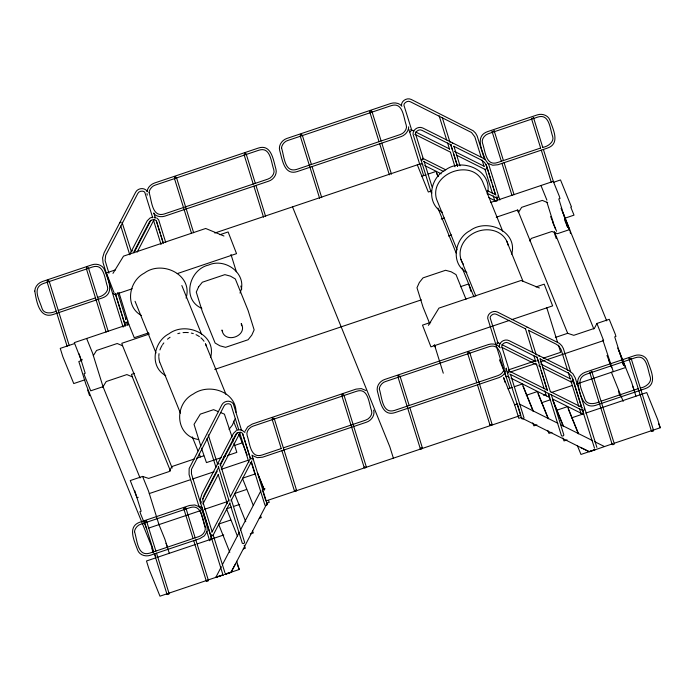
<?xml version="1.0" encoding="UTF-8"?>
<svg xmlns="http://www.w3.org/2000/svg" width="695" height="695" viewBox="0 0 695 695"><rect width="100%" height="100%" fill="white"/><g stroke="black" fill="none" stroke-linecap="round" stroke-linejoin="round"><path stroke-width="1.04" d="M87.639 389.999L89.586 395.69M151.745 548.112L153.3 553.011M554.297 232.808L556.235 238.576M618.394 391.094L619.731 395.299M401.449 105.631C401.154 100.801 406.992 97.352 411.205 99.437L473.226 130.773L475.562 133.11L477.152 135.942L484.424 159.19M499.271 346.805C498.975 341.983 504.805 338.526 509.027 340.62L568.666 370.426L572.862 373.658L575.234 377.871L596.892 447.406M217.735 464.399L218.664 463.391M408.712 126.777C408.651 131.303 405.272 135.169 401.102 136.602L297.33 171.535C284.046 175.957 282.248 159.129 279.703 150.537C278.235 145.351 282.057 139.999 286.966 138.418L390.738 103.486C394.552 102.252 399.33 102.938 401.927 106.205M147.071 191.751C147.392 187.624 150.772 184.357 154.525 183.011L258.288 148.078C271.571 143.657 273.37 160.476 275.915 169.076C277.383 174.263 273.561 179.614 268.652 181.186L164.889 216.128C161.075 217.361 156.297 216.675 153.691 213.408M186.078 298.077C193.201 274.768 161.97 259.739 144.325 273.135C128.627 281.101 124.648 306.443 141.337 315.434M210.628 357.317C216.944 334.434 185.878 320.908 168.928 333.809C153.508 341.636 149.06 366.743 165.74 375.613M487.299 194.018C493.58 171.013 462.661 156.94 445.408 170.023C429.71 177.981 425.731 203.322 442.42 212.323M511.702 254.196C518.027 231.322 486.96 217.787 470.011 230.688C454.591 238.524 450.143 263.631 466.823 272.501M506.438 368.107C506.325 372.537 502.919 376.23 498.862 377.646L395.099 412.578C381.816 416.991 380.017 400.172 377.472 391.58C376.004 386.394 379.817 381.042 384.735 379.461L488.498 344.529C492.607 343.148 497.637 344.207 500.244 347.83M239.992 293.047C248.384 274.638 225.736 257.272 208.613 265.038C188.997 269.46 181.508 299.736 201.837 308.363M235.092 418.92L232.269 425.236L229.011 429.328M245.066 431.195L247.733 426.843L252.285 424.054L356.048 389.122L361.313 388.601L365.926 390.503M622.451 362.503L623.641 365.44L614.736 336.858L615.952 336.45L615.179 333.965L609.228 319.309L596.918 323.453L594.416 328.37L573.775 335.32L567.667 333.305L555.331 337.457M129.713 254.396L147.227 220.784L150.077 217.987L152.752 217.153M133.935 251.677L149.321 222.122C150.45 219.142 155.637 219.107 156.41 220.967L163.36 243.267M133.97 252.832L150.911 220.306M137.124 252.155L154.064 219.629M125.63 319.657L126.629 317.745M124.622 325.99L125.621 324.07M127.784 320.899L126.785 322.81A1.251 0.46 27.5 0 1 125.369 322.532A1.251 0.46 27.5 0 1 124.631 321.577M218.751 467.005L204.113 495.109L202.81 499.314L203.244 503.145L212.157 531.762M220.167 464.286L235.553 434.731C236.682 431.751 241.869 431.717 242.642 433.576L250.547 458.961M200.273 503.701L201.272 501.79M202.766 498.923L217.214 471.184M220.202 465.442L237.143 432.916M202.923 503.988L218.369 474.338M221.358 468.595L240.288 432.247M211.862 532.274L228.803 499.748M230.297 496.882L250.721 457.657M209.847 540.519L211.853 536.679M213.017 535.419L229.958 502.902M230.957 500.991L251.877 460.811M222.999 575.104L215.858 577.284L221.358 566.712M222.365 564.792L239.375 532.118M240.374 530.198L260.894 490.8M266.263 504.831L231.079 572.385L225.024 574.426M112.972 273.378L123.528 256.142L205.694 228.481L223.964 236.013M428.381 325.356L438.936 308.12L521.102 280.459L539.372 287.991M93.347 355.614L96.553 350.462L117.194 343.512L122.598 345.762L172.195 468.048M79.16 353.885L85.207 373.276L83.999 373.684L84.764 376.169L90.715 390.825L103.025 386.681L106.231 381.529L126.864 374.579L132.276 376.829L170.484 471.045M529.72 240.991L531.319 238.411L551.96 231.461L557.364 233.711L569.674 229.567L562.959 212.435M119.948 222.86L120.852 222.218M267.271 504.735L265.742 505.5L264.943 505.169L251.512 462.045M236.309 430.596L233.451 433.393L201.941 493.893L200.412 499.045L200.872 503.91L223.147 575.443M131.876 251.06L132.432 250.782M214.79 233.034L420.006 163.942L423.655 175.592M115.605 269.825L106.396 272.927L114.041 292.699M219.933 234.702L228.116 231.948L236.543 253.649L177.216 273.621M421.848 176.2L425.992 174.801M428.016 174.124L436.086 171.404L438.111 176.4M56.243 311.108C51.421 313.558 43.768 314.209 42.03 308.441C39.65 300.37 31.622 287.904 43.186 283.586L92.505 266.984C104.233 263.214 104.632 278.686 107.404 286.427C109.254 291.544 102.721 296.678 97.352 297.269M58.302 310.422L95.293 297.964M540.562 148.052L497.403 162.587C485.675 166.348 485.275 150.885 482.504 143.144C481.166 139.686 484.363 134.917 488.446 133.683L537.774 117.073C549.502 113.311 549.901 128.775 552.673 136.515C554.523 141.632 547.99 146.767 542.613 147.366M114.823 294.628L132.215 288.772M148.661 332.862L134.265 337.701L128.818 324.27L74.322 342.618L81.037 359.758L82.245 359.35M441.264 219.081L444.348 218.039M490.601 202.471L553.281 181.369L559.232 196.025L560.005 198.501L558.789 198.909L567.693 227.5L564.522 219.681M74.478 343.582L60.248 348.377L62.811 356.613L73.748 383.562L84.929 379.8M553.402 182.342L560.518 179.944L571.455 206.893M149.399 334L121.825 343.287L122.598 345.762M496.221 217.24L517.671 210.012L567.667 333.305M448.527 236.039L451.611 234.997M81.906 360.47L78.822 361.513L86.015 384.596L152.457 548.416M564.87 218.221L574.018 215.137L570.777 207.153M134.491 373.345L131.503 374.353L132.276 376.829M214.729 369.419L421.37 299.849M460.438 286.696L468.665 283.925L471.045 291.553M430.683 322.393L422.499 325.147L430.926 346.848L509.678 320.334M536.027 286.922L544.211 284.168L552.638 305.87L511.728 319.648M194.444 458.952L171.83 466.571L169.328 471.479L148.687 478.429L142.579 476.414L130.269 480.566L136.984 497.698L138.192 497.29M196.338 458.318L203.704 455.842M234.545 445.452L242.772 442.689M221.644 457.492L206.458 462.609L201.437 448.11M223.668 456.806L225.693 456.128M227.717 455.451L236.83 452.376L233.946 443.123M508.262 369.957L536.01 360.618M543.203 358.194L560.674 352.313L558.45 345.18M281.536 448.466L262.058 455.025C250.33 458.787 249.939 443.323 247.159 435.583C245.821 432.125 249.018 427.356 253.11 426.122L356.639 391.259C368.367 387.497 368.767 402.97 371.538 410.71C372.876 414.168 369.679 418.937 365.587 420.171L283.586 447.78M149.295 493.554L190.413 479.715M192.472 479.02L214.051 471.749M221.253 469.334L247.976 460.333M510.095 372.086L535.793 363.433M539.902 362.052L545.045 360.314M547.104 359.628L603.634 340.593L596.918 323.453M250.382 462.688L251.347 462.601L255.117 474.702M506.238 376.551L507.115 376.256L509.053 377.229M242.477 478.23L255.595 473.816M508.08 388.809L512.224 387.41M514.248 386.733L522.319 384.014L533.247 410.971M246.629 489.445L234.519 493.52L245.743 521.728M526.289 395.29L537.391 391.554L548.32 418.503M148.713 528.07L200.09 510.773M204.2 509.392L226.813 501.781M265.064 488.837L262.363 489.749L265.525 499.974M505.1 382.432L503.614 377.663L514.63 404.82L517.332 403.908M543.412 395.186L545.471 394.499M551.639 392.423L572.193 385.499M576.303 384.118L625.622 367.516L618.906 350.376M231.6 507.107L226.553 508.809L237.377 536.019M233.616 506.429L239.671 504.396M541.362 402.822L550.44 399.764M265.846 500.991L518.192 416.262L514.63 404.82M266.22 503.362L269.252 502.346L268.444 500.348M521.841 417.304L518.818 418.32L518.001 416.322M230.697 520.025L218.586 524.1L229.819 552.308M556.434 410.354L567.537 406.618L578.466 433.567M599.116 401.84C594.286 404.29 586.632 404.933 584.895 399.165C582.523 391.103 574.487 378.636 586.05 374.318L635.369 357.716C647.106 353.946 647.497 369.419 650.277 377.159C652.127 382.276 645.586 387.41 640.217 388.001M601.166 401.145L638.158 388.696M259.27 518.314L261.285 517.636L260.477 515.638M536.914 424.836L533.89 425.853L532.674 422.864M155.628 557.903L146.48 560.987L149.043 569.222L159.98 596.18L222.999 574.956M157.661 557.225L195.269 544.559M197.302 543.872L223.729 534.976M571.533 417.877L583.731 413.777L582.757 410.658M585.763 413.091L646.75 392.562L657.687 419.511L660.25 427.746L614.51 443.149M250.296 533.942L253.328 532.926L252.511 530.928M551.986 432.368L548.963 433.393L547.747 430.396M243.346 548.894L245.361 548.216L244.145 545.219M567.059 439.909L564.027 440.925L562.82 437.928M215.858 577.284L221.913 575.243M224.937 574.226L230.992 572.185L235.744 563.419M595.241 449.552L589.186 451.594L580.429 447.372M521.728 418.034L589.273 451.793L612.477 443.836M225.032 574.279L239.262 569.483L236.691 561.239M595.198 449.648L580.968 454.443L577.319 445.46M237.612 430.049L240.366 429.753M452.263 143.196L453.07 143.526M526.906 327.241L527.714 327.571M538.495 355.814L539.294 356.135M198.64 439.553C175.062 436.017 173.62 404.03 193.34 393.987C208.952 382.884 236.039 391.45 236.057 412.352M218.508 411.701L213.573 409.668L200.308 414.133L194.044 424.367L200.803 446.077M220.471 412.517L224.416 414.142L232.026 436.955M547.686 202.653L542.282 200.395L521.641 207.345L518.444 212.496L517.671 210.012M241.678 430.005L244.901 432.446M451.081 144.899L421.952 130.339C419.215 128.636 415.202 131.755 415.506 133.735L423.411 159.12M453.766 146.237L481.47 160.085L484.632 162.5L486.648 166.088L495.561 194.704M410.901 129.618L413.803 131.068M415.74 132.041L449.587 148.956M454.426 151.38L484.406 166.366M414.793 134.317L450.577 152.205M456.38 155.107L485.397 169.615M422.49 158.191L445.695 169.788M487.282 190.578L495.987 194.93M423.481 161.431L443.792 171.587M487.308 193.34L496.986 198.179M420.883 163.646L422.821 164.611M424.758 165.584L441.221 173.811M488.681 197.536L496.43 201.411M525.733 328.943L496.595 314.383C493.867 312.68 489.845 315.799 490.149 317.78L498.063 343.165M528.409 330.281L556.113 344.129L558.806 346.032L561.056 349.472L567.659 370.574M537.313 357.508L508.184 342.948C505.447 341.245 501.434 344.364 501.738 346.345L509.644 371.729M539.998 358.855L568.362 373.059L571.707 376.212L594.52 448.197M497.134 342.235L500.035 343.678M501.972 344.651L535.819 361.574M540.658 363.989L570.638 378.975M501.99 347.413L536.809 364.814M538.747 365.787L540.675 366.752M542.613 367.716L571.629 382.224M508.723 370.8L547.408 390.138M550.31 391.589L582.219 407.539M509.713 374.049L583.209 410.788M510.99 378.193L549.728 397.557M552.638 399.008L583.626 414.507M519.096 403.891L557.833 423.255M560.743 424.714L592.705 440.691M594.642 441.655L604.329 446.494M488.116 163.342L492.729 165.245L497.994 164.732L547.556 148.044C560.691 143.587 552.907 128.914 549.945 120.304C548.242 115.196 541.978 113.233 537.183 114.927L487.621 131.616C474.494 136.072 482.269 150.746 485.232 159.355M199.396 506.864L194.782 504.961L189.518 505.474L139.956 522.162C126.82 526.619 134.595 541.301 137.558 549.901C139.269 555.01 145.533 556.982 150.32 555.279L199.882 538.59L204.443 535.802L207.101 531.449L207.145 526.48L202.28 510.851L199.604 507.029M156.627 217.909L158.668 219.837L165.723 242.477M252.563 455.616L257.385 457.684L262.649 457.171L366.421 422.23C371.33 420.657 375.144 415.306 373.675 410.12M121.999 222.174L131.416 251.746M208.231 434.783L217.648 464.356M433.958 345.467L435.331 346.918M147.088 191.264C144.473 187.155 137.749 188.041 135.638 192.22L104.128 252.719L102.599 257.871L103.051 262.736L123.119 327.145M632.702 386.185L634.274 390.555M166.053 543.299L167.399 546.965M222.626 331.359L221.966 330.003C224.233 344.485 248.35 336.171 241.252 323.514L241.591 325.764M658.634 423.759L660.25 427.746M561.047 208.3L606.7 320.864M617.707 347.995L631.573 382.172L635.942 396.219M540.971 185.513L546.913 200.169M550.649 216.579L553.342 223.225M556.591 231.235L553.898 224.589L546.904 202.132M606.978 355.466L609.289 361.165M553.003 222.965L555.383 228.829M608.559 359.932L611.722 367.751M554.297 231.513L593.834 328.996M611.365 372.216L623.189 401.363M502.667 231.131L483.268 183.315C473.842 157.122 429.024 172.786 436.495 199.065L457.101 249.87M506.707 241.095L507.515 243.085M507.68 243.493L523.031 281.353M568.241 408.877L578.362 433.836M552.464 399.086L563.393 426.035M553.168 401.345L563.289 426.296M538.095 393.813L548.216 418.764M436.79 173.663L438.006 176.66M523.022 386.281L533.143 411.232M460.907 259.244L475.849 296.105M431.821 193.088L431.013 191.099L428.311 192.002L417.304 164.854M437.902 208.066L456.12 252.98M462.192 267.957L473.929 296.904M499.436 359.784L504.292 371.764M505.1 373.762L509.878 388.201M518.192 416.262L520.816 415.15L517.645 404.933M466.015 299.241L456.016 274.603L451.185 271.797L445.565 270.286L423.029 277.87L419.32 282.526L416.983 287.739L423.02 307.112L429.814 323.87M292.517 206.867L389.843 446.824L393.413 458.274M181.829 285.532L201.585 334.252M205.624 344.216L206.432 346.206A24.699 21.032 -22.1 0 0 205.416 343.651M206.597 346.605L225.997 394.43M257.619 473.13L264.5 490.105M258.323 475.397L263.987 489.367M233.459 421.144L237.099 430.127M238.724 434.114L247.22 455.077M253.301 505.447L242.711 478.985M192.289 436.894L197.979 450.925M199.204 453.939L200.421 456.945M135.056 301.283L156.019 352.99M159.824 362.356L180.431 413.169M237.238 564.496L239.262 569.483M86.632 338.474L92.574 353.13L103.025 386.681M142.579 476.414L148.522 491.07L158.973 524.621M102.956 386.507L140.051 477.969M158.799 524.204L164.915 539.277L169.293 553.333M146.662 528.765L140.711 514.109L139.938 511.624L141.154 511.216L134.795 490.8M154.907 554.445L156.123 557.468M568.805 228.394L569.214 229.463M102.556 386.576L102.808 387.271M569.457 230.167L569.709 230.914M631.329 359.046L653.561 430.422M629.227 359.758L651.458 431.135M613.311 371.66L602.852 340.072M533.413 117.368L542.752 147.375M543.403 149.442L553.707 182.542M531.632 119.114L540.649 148.078M541.292 150.146L551.283 182.22M591.706 371.243L614.258 443.653M589.925 372.989L612.156 444.366M570.656 371.799L563.384 348.56L561.795 345.728L559.458 343.382L497.438 312.046C493.224 309.961 487.386 313.419 487.682 318.24L505.925 376.82M572.889 378.957L581.48 406.566M494.11 130.608L503.449 160.606M504.101 162.673L514.083 194.739M568.293 372.624L570.204 378.749M570.838 380.799L578.796 406.349M579.439 408.391L581.029 413.499M492.008 131.312L501.347 161.31M501.99 163.377L511.98 195.451M546.704 307.459L557.494 342.122M499.835 200.03L488.741 164.515L485.457 159.867L482.434 157.817L422.795 128.002C418.572 125.917 412.743 129.374 413.038 134.196L431.282 192.776M496.195 196.755L497.472 200.838M486.014 164.307L491.747 182.707M492.381 184.757L495.248 193.957M481.105 156.94L474.833 136.863L471.514 132.493L410.363 101.765C407.635 100.063 403.613 103.19 403.917 105.171L411.831 130.556M482.061 160.006L483.972 166.14M484.928 169.206L492.573 193.731M493.207 195.782L494.797 200.89M540.145 358.863L550.414 391.815M551.378 394.908L563.888 435.079L562.95 436.078L561.517 435.869L548.32 393.492M536.931 356.935L547.356 390.39M528.556 330.29L536.262 355.015M537.539 359.133L538.503 362.225M541.075 370.461L546.843 389M548.451 394.152L549.736 398.27M525.342 328.361L532.865 352.521M533.838 355.623L535.767 361.826M536.41 363.893L544.142 388.696M544.784 390.764L546.392 395.933M453.913 146.245L460.012 165.818M450.699 144.317L457.579 166.409M442.333 117.681L450.03 142.397M450.673 144.464L452.271 149.607M453.557 153.734L457.406 166.088M439.118 115.752L446.642 139.912M447.606 143.014L449.535 149.208M450.499 152.309L455.008 166.783M510.608 374.814L524.039 417.947L523.1 418.946L521.676 418.738L506.003 368.419M424.054 161.179L432.047 186.851M408.825 129.296L419.693 164.211M469.898 353.103L492.13 424.489M467.787 353.816L476.813 382.78M477.456 384.848L490.027 425.192M372.129 112.06L381.155 141.024M381.798 143.101L391.467 174.132M369.705 111.739L379.053 141.737M379.696 143.804L389.365 174.836M434.392 344.642L443.28 373.189M400.164 376.577L409.19 405.55M409.833 407.618L422.395 447.962M398.061 377.289L420.293 448.666M302.403 135.534L311.421 164.507M312.064 166.574L321.733 197.606M300.301 136.246L319.631 198.318M344.077 395.464L366.308 466.849M341.975 396.176L364.206 467.553M246.308 154.42L255.334 183.384M255.977 185.452L265.646 216.493M244.206 155.133L253.232 184.097M253.875 186.164L263.544 217.196M230.975 254.457L236.369 271.788M240.817 286.062L241.773 289.12M274.343 418.937L296.574 490.322M272.24 419.65L281.258 448.614M281.909 450.681L294.471 491.026M176.582 177.894L193.653 232.729M174.48 178.606L191.551 233.433M251.955 455.086L267.306 504.379M241.652 430.631L233.32 403.882C230.697 399.764 223.981 400.659 221.87 404.829L189.153 468.526L189.075 474.572L199.161 507.046M242.607 433.706L249.965 457.327M238.646 429.371L231.053 405.011C230.288 403.152 225.102 403.187 223.972 406.167L191.472 469.325L191.472 473.903L200.577 503.197M239.923 433.48L248.88 462.227M232.669 439.014L233.303 441.064M153.821 212.879L155.419 218.013M156.375 221.097L160.215 233.416M160.858 235.475L163.09 242.659M152.726 217.787L144.821 192.393C144.056 190.534 138.87 190.578 137.74 193.558L105.675 255.308L105.11 260.616L108.933 273.213M153.691 220.862L161.049 244.484M220.098 463.6L230.514 497.055M231.166 499.123L244.683 542.543L243.745 543.542L242.32 543.334L229.81 503.171M218.291 466.423L229.168 501.112M206.997 438.554L215.971 467.396M218.221 474.607L227.204 503.441M120.765 225.945L129.748 254.778M213.113 534.829L224.893 572.645M201.845 507.28L204.078 514.439M204.712 516.481L211.402 537.947M200.117 510.113L205.529 527.488M206.806 531.579L209.664 540.779M118.975 292.664L128.818 324.27M185.843 507.889L195.191 537.887M195.834 539.954L208.396 580.299M117.655 292.578L125.925 319.153M126.881 322.219L127.837 325.286M183.741 508.592L193.088 538.59M193.731 540.667L206.293 581.011M115.274 293.342L125.465 326.068M115.613 294.671L125.17 325.329M88.569 268.279L108.22 331.385M86.467 268.991L106.118 332.088M146.541 521.12L155.888 551.118M156.531 553.185L169.094 593.53M144.438 521.823L153.786 551.821M154.429 553.898L166.991 594.242M49.267 281.51L69.239 345.65M47.164 282.222L67.137 346.362M570.178 232.347L570.482 233.39M147.027 193.592L147.262 195.13M159.659 361.956A24.699 21.032 -22.1 0 1 158.86 357.412M158.834 356.483A24.699 21.032 -22.1 0 1 159.042 353.659M159.954 349.924A24.699 21.032 -22.1 0 1 162.083 345.432M162.63 344.581A24.699 21.032 -22.1 0 1 163.838 342.922M167.486 339.195A24.699 21.032 -22.1 0 1 170.049 337.266M177.807 333.652A24.699 21.032 -22.1 0 1 179.892 333.122M183.054 332.627A24.699 21.032 -22.1 0 1 188.302 332.61M191.325 333.096A24.699 21.032 -22.1 0 1 193.288 333.617M196.051 334.686A24.699 21.032 -22.1 0 1 199.413 336.641M200.898 337.805A24.699 21.032 -22.1 0 1 204.017 341.271M463.322 264.178A24.699 21.032 -22.1 0 1 476.014 232.026A24.699 21.032 -22.1 0 1 508.132 245.274M614.015 443.436A1.112 0.582 -17.3 0 1 613.928 444.305A1.112 0.582 -17.3 0 1 612.408 444.591A1.112 0.582 -17.3 0 1 612.495 443.723M591.68 371.556A1.112 0.582 -17.3 0 1 589.855 372.173M652.848 430.136A1.112 0.582 -17.3 0 1 653.456 430.857A1.112 0.582 -17.3 0 1 651.849 431.395A1.112 0.582 -17.3 0 1 651.797 430.492M630.982 358.325A1.112 0.582 -17.3 0 1 629.157 358.941M628.94 358.403A1.112 0.582 -17.3 0 1 629.244 358.073M421.683 447.667A1.112 0.582 -17.3 0 1 422.291 448.388A1.112 0.582 -17.3 0 1 420.684 448.935A1.112 0.582 -17.3 0 1 420.631 448.023M399.807 375.865A1.112 0.582 -17.3 0 1 397.992 376.473M398.079 375.613A1.112 0.582 -17.3 0 1 398.574 375.361M491.878 424.263A1.112 0.582 -17.3 0 1 491.791 425.132A1.112 0.582 -17.3 0 1 490.27 425.418A1.112 0.582 -17.3 0 1 490.357 424.549M469.542 352.391A1.112 0.582 -17.3 0 1 467.718 352.999M467.805 352.13A1.112 0.582 -17.3 0 1 468.856 351.783M508.966 371.408A1.251 0.521 -63.4 0 1 507.932 373.05A1.251 0.521 -63.4 0 1 507.689 371.894M584.156 408.504A1.251 0.521 -63.4 0 1 583.93 410.259A1.251 0.521 -63.4 0 1 582.966 410.18M497.351 342.409A1.251 0.521 -63.4 0 1 497.073 343.704A1.251 0.521 -63.4 0 1 496.187 344.512M572.819 380.547A1.251 0.521 -63.4 0 1 571.785 382.198A1.251 0.521 -63.4 0 1 571.542 381.042M208.153 580.082A1.112 0.582 -17.3 0 1 208.066 580.942A1.112 0.582 -17.3 0 1 206.545 581.228A1.112 0.582 -17.3 0 1 206.632 580.36M185.817 508.201A1.112 0.582 -17.3 0 1 183.993 508.818M184.575 507.697A1.112 0.582 -17.3 0 1 185.131 507.593M168.381 593.243A1.112 0.582 -17.3 0 1 169.067 593.851A1.112 0.582 -17.3 0 1 167.712 594.529A1.112 0.582 -17.3 0 1 167.026 593.921M146.515 521.432A1.112 0.582 -17.3 0 1 144.69 522.049M145.272 520.929A1.112 0.582 -17.3 0 1 146.289 520.894M366.057 466.623A1.112 0.582 -17.3 0 1 365.97 467.492A1.112 0.582 -17.3 0 1 364.449 467.778A1.112 0.582 -17.3 0 1 364.536 466.91M343.721 394.751A1.112 0.582 -17.3 0 1 341.897 395.359M341.983 394.491A1.112 0.582 -17.3 0 1 343.035 394.143M295.862 490.027A1.112 0.582 -17.3 0 1 296.47 490.748A1.112 0.582 -17.3 0 1 294.862 491.296A1.112 0.582 -17.3 0 1 294.81 490.383M273.986 418.225A1.112 0.582 -17.3 0 1 272.171 418.833M272.258 417.973A1.112 0.582 -17.3 0 1 272.753 417.721M252.633 458.292A1.251 0.46 27.5 0 1 252.563 458.987A1.251 0.46 27.5 0 1 250.965 458.266M213.044 535.167A1.251 0.46 27.5 0 1 212.462 535.48A1.251 0.46 27.5 0 1 211.106 534.794M210.837 534.438A1.251 0.46 27.5 0 1 210.863 534.186M241.043 429.727A1.251 0.46 27.5 0 1 240.974 430.422M201.428 506.855A1.251 0.46 27.5 0 1 199.526 506.221M88.213 267.566A1.112 0.582 -17.3 0 1 86.388 268.174M86.475 267.314A1.112 0.582 -17.3 0 1 86.979 267.062M48.911 280.797A1.112 0.582 -17.3 0 1 47.095 281.406M47.173 280.545A1.112 0.582 -17.3 0 1 48.224 280.189M245.96 153.708A1.112 0.582 -17.3 0 1 244.136 154.316M244.718 153.204A1.112 0.582 -17.3 0 1 245.735 153.169M176.226 177.182A1.112 0.582 -17.3 0 1 174.402 177.79M174.488 176.93A1.112 0.582 -17.3 0 1 175.54 176.573M154.811 217.109A1.251 0.46 27.5 0 1 154.229 217.709M114.884 294.333A1.251 0.46 27.5 0 1 113.294 293.611M494.076 130.921A1.112 0.582 -17.3 0 1 492.26 131.537M533.378 117.69A1.112 0.582 -17.3 0 1 531.553 118.306M302.047 134.821A1.112 0.582 -17.3 0 1 300.223 135.429M300.31 134.569A1.112 0.582 -17.3 0 1 301.361 134.213M371.782 111.348A1.112 0.582 -17.3 0 1 369.957 111.956M370.539 110.844A1.112 0.582 -17.3 0 1 371.556 110.809M411.119 129.791A1.251 0.521 -63.4 0 1 410.676 131.364A1.251 0.521 -63.4 0 1 409.746 131.729M486.587 167.938A1.251 0.521 -63.4 0 1 485.927 169.311A1.251 0.521 -63.4 0 1 485.18 169.441M422.734 158.79A1.251 0.521 -63.4 0 1 421.709 160.441A1.251 0.521 -63.4 0 1 421.457 159.285M497.924 195.894A1.251 0.521 -63.4 0 1 497.698 197.641A1.251 0.521 -63.4 0 1 496.734 197.571M34.785 291.057C36.357 300.231 38.955 318.944 52.724 314.635L102.287 297.955C115.422 293.498 107.647 278.817 104.684 270.216C102.973 265.108 96.709 263.136 91.922 264.838L42.36 281.527C38.303 282.935 34.898 286.635 34.785 291.057M149.112 192.611C148.956 190.239 151.936 185.817 155.35 185.078L258.879 150.216C270.607 146.454 271.007 161.926 273.778 169.667C275.116 173.125 271.919 177.894 267.827 179.128L164.298 213.982C151.901 217.761 151.814 200.733 149.112 192.611M134.543 531.762C134.396 529.39 137.375 524.968 140.781 524.23L190.109 507.619C201.837 503.858 202.236 519.321 205.008 527.062C206.346 530.52 203.149 535.289 199.057 536.531L149.738 553.133C137.341 556.921 137.254 539.885 134.543 531.762M281.553 148.018C281.406 145.646 284.385 141.224 287.791 140.486L391.328 105.631C403.057 101.861 403.447 117.333 406.228 125.074C407.565 128.532 404.368 133.301 400.277 134.535L296.748 169.389C284.351 173.177 284.264 156.14 281.553 148.018M379.322 389.061C379.166 386.689 382.154 382.267 385.56 381.529L489.089 346.675C500.817 342.904 501.217 358.377 503.988 366.117C505.326 369.575 502.129 374.344 498.037 375.578L394.508 410.432C382.111 414.22 382.033 397.184 379.322 389.061M577.658 381.79C579.222 390.964 581.819 409.676 595.589 405.367L645.151 388.687C658.287 384.222 650.511 369.549 647.549 360.94C645.837 355.84 639.574 353.868 634.787 355.571L585.225 372.251C581.168 373.667 577.771 377.359 577.658 381.79M198.614 286.879L196.277 292.1L202.315 311.473L215.111 343.017L219.941 345.823L225.562 347.326L248.106 339.742L251.807 335.094L254.144 329.873L248.106 310.5L235.318 278.956L230.488 276.15L224.859 274.647L202.323 282.231L198.614 286.879"/></g></svg>
